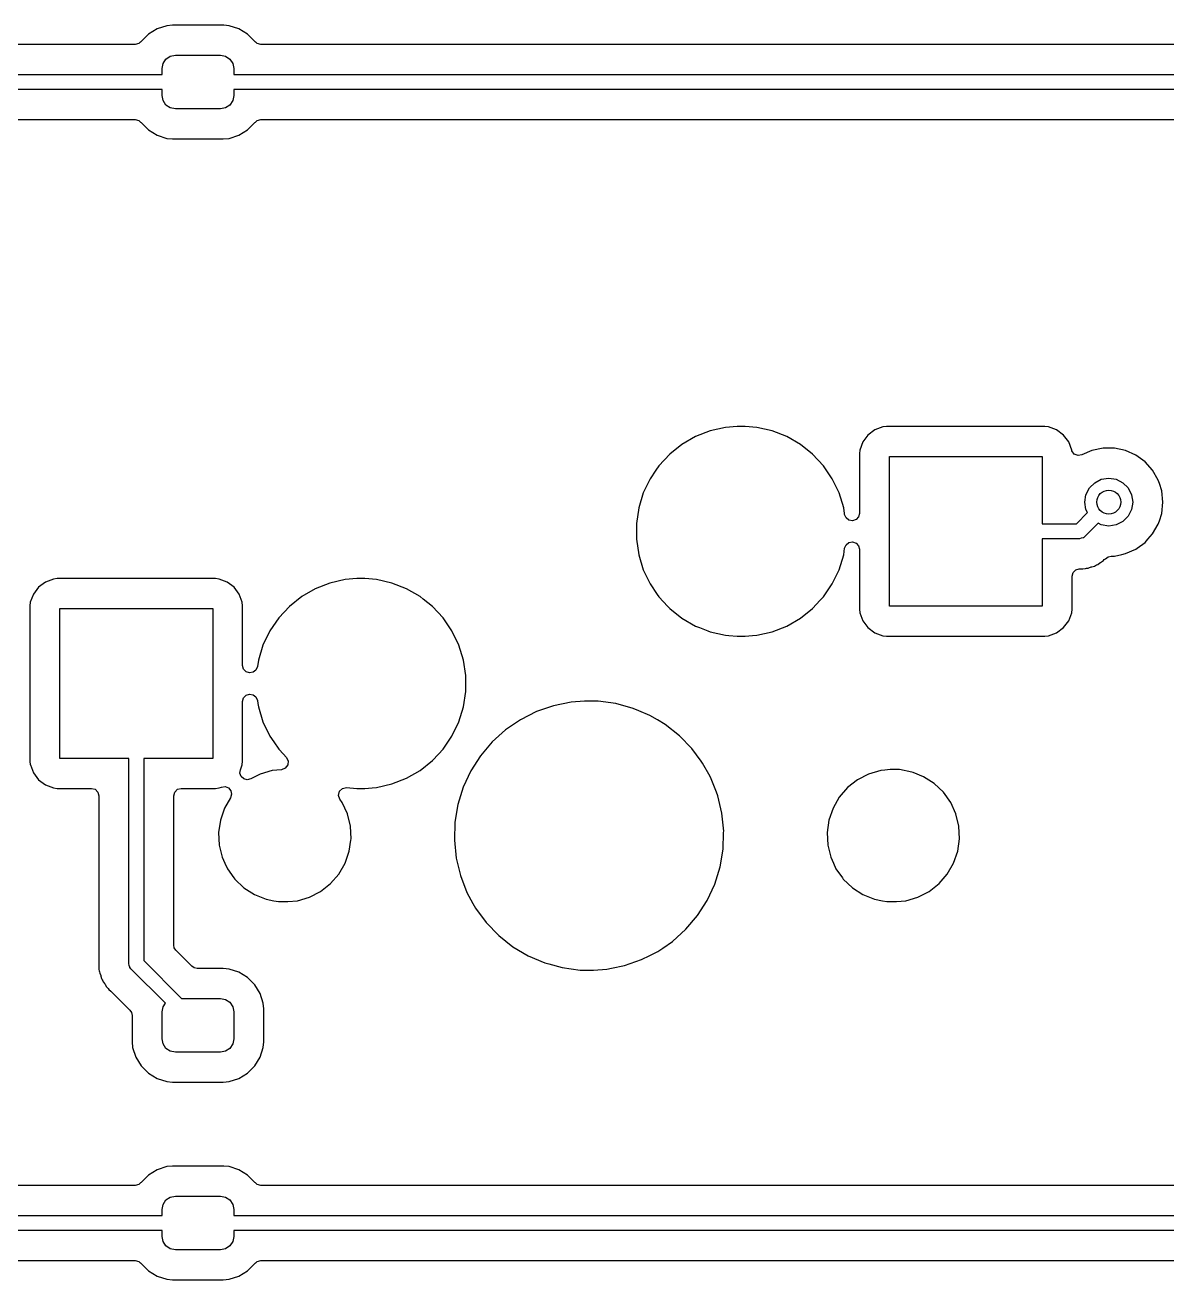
# Model space of a CAD drawing. Extents: x 30 to 259, y -142 to -25.
# Drawn here: x 134.65 to 153.71, y -80.04 to -59.09 of the extents above; entities that cross this region are included whole.
import ezdxf

# ---------------------------------------------------------------- set-up
doc = ezdxf.new("R2010")
doc.units = 0
doc.layers.add('BLACK', color=7, linetype='CONTINUOUS')

msp = doc.modelspace()

# ---------------------------------------------------------------- linework, layer by layer
at = {"layer": 'BLACK', "linetype": 'CONTINUOUS'}
for p, q in [((136.704, -59.2445), (136.639, -59.3096)), ((136.849, -59.1555), (136.704, -59.2445)), ((137.01, -59.1021), (136.849, -59.1555)), ((137.109, -59.092), (137.01, -59.1021)), ((137.956, -59.092), (137.109, -59.092)), ((137.966, -59.093), (137.956, -59.092)), ((138.055, -59.1021), (137.966, -59.093)), ((138.216, -59.1555), (138.055, -59.1021)), ((138.361, -59.2445), (138.216, -59.1555)), ((138.48, -59.3645), (138.361, -59.2445)), ((138.361, -59.2445), (138.361, -59.2445)), ((138.361, -59.2445), (138.361, -59.2445)), ((136.483, -59.417), (119.532, -59.417)), ((136.543, -59.4013), (136.483, -59.417)), ((136.573, -59.3731), (136.543, -59.4013)), ((136.574, -59.3747), (136.573, -59.3731)), ((136.585, -59.3645), (136.574, -59.3747)), ((136.639, -59.3096), (136.585, -59.3645)), ((136.585, -59.3645), (136.585, -59.3645)), ((138.491, -59.3747), (138.48, -59.3645)), ((138.48, -59.3645), (138.48, -59.3645)), ((138.492, -59.3731), (138.491, -59.3747)), ((138.522, -59.4013), (138.492, -59.3731)), ((138.582, -59.417), (138.522, -59.4013)), ((155.533, -59.417), (138.582, -59.417)), ((136.95, -59.7314), (136.998, -59.6584)), ((136.998, -59.6584), (137.071, -59.6096)), ((137.071, -59.6096), (137.157, -59.5925)), ((137.157, -59.5925), (137.907, -59.5925)), ((137.907, -59.5925), (137.994, -59.6096)), ((137.994, -59.6096), (138.067, -59.6584)), ((138.067, -59.6584), (138.115, -59.7314)), ((119.082, -59.9175), (136.933, -59.9175)), ((136.933, -59.8175), (136.95, -59.7314)), ((136.933, -59.9175), (136.933, -59.8175)), ((138.115, -59.7314), (138.132, -59.8175)), ((138.132, -59.8175), (138.132, -59.9175)), ((138.132, -59.9175), (155.982, -59.9175)), ((136.933, -60.1675), (119.082, -60.1675)), ((136.933, -60.2675), (136.933, -60.1675)), ((136.95, -60.3536), (136.933, -60.2675)), ((138.132, -60.2675), (138.115, -60.3536)), ((155.982, -60.1675), (138.132, -60.1675)), ((138.132, -60.1675), (138.132, -60.2675)), ((136.998, -60.4266), (136.95, -60.3536)), ((137.071, -60.4754), (136.998, -60.4266)), ((137.157, -60.4925), (137.071, -60.4754)), ((137.907, -60.4925), (137.157, -60.4925)), ((137.994, -60.4754), (137.907, -60.4925)), ((138.067, -60.4266), (137.994, -60.4754)), ((138.115, -60.3536), (138.067, -60.4266)), ((119.532, -60.668), (136.483, -60.668)), ((136.483, -60.668), (136.543, -60.6837)), ((136.543, -60.6837), (136.573, -60.7118)), ((136.573, -60.7118), (136.574, -60.7103)), ((136.574, -60.7103), (136.585, -60.7205)), ((136.585, -60.7205), (136.585, -60.7205)), ((136.585, -60.7205), (136.691, -60.8267)), ((138.361, -60.8405), (138.48, -60.7205)), ((138.48, -60.7205), (138.491, -60.7103)), ((138.48, -60.7205), (138.48, -60.7205)), ((138.491, -60.7103), (138.492, -60.7118)), ((138.492, -60.7118), (138.522, -60.6837)), ((138.522, -60.6837), (138.582, -60.668)), ((138.582, -60.668), (155.533, -60.668)), ((136.691, -60.8267), (136.704, -60.8405)), ((136.704, -60.8405), (136.849, -60.9295)), ((136.849, -60.9295), (136.849, -60.9295)), ((136.849, -60.9295), (136.849, -60.9295)), ((136.849, -60.9295), (137.01, -60.9828)), ((138.055, -60.9828), (138.216, -60.9295)), ((138.216, -60.9295), (138.361, -60.8405)), ((137.01, -60.9828), (137.109, -60.993)), ((137.109, -60.993), (137.956, -60.993)), ((137.956, -60.993), (138.055, -60.9828)), ((145.841, -65.9634), (145.614, -66.0946)), ((146.085, -65.8676), (145.841, -65.9634)), ((146.341, -65.8092), (146.085, -65.8676)), ((146.537, -65.7945), (146.341, -65.8092)), ((146.668, -65.7945), (146.537, -65.7945)), ((146.537, -65.7945), (146.537, -65.7945)), ((146.864, -65.8092), (146.668, -65.7945)), ((146.668, -65.7945), (146.668, -65.7945)), ((147.12, -65.8676), (146.864, -65.8092)), ((147.364, -65.9634), (147.12, -65.8676)), ((147.591, -66.0946), (147.364, -65.9634)), ((148.72, -65.9375), (148.634, -66.0527)), ((148.835, -65.8512), (148.72, -65.9375)), ((148.97, -65.8009), (148.835, -65.8512)), ((149.03, -65.7945), (148.97, -65.8009)), ((151.675, -65.7945), (149.03, -65.7945)), ((151.735, -65.8009), (151.675, -65.7945)), ((151.675, -65.7945), (151.675, -65.7945)), ((151.87, -65.8512), (151.735, -65.8009)), ((151.985, -65.9375), (151.87, -65.8512)), ((152.071, -66.0527), (151.985, -65.9375)), ((145.614, -66.0946), (145.409, -66.2582)), ((147.796, -66.2582), (147.591, -66.0946)), ((147.591, -66.0946), (147.591, -66.0946)), ((148.583, -66.1875), (148.577, -66.2471)), ((148.634, -66.0527), (148.583, -66.1875)), ((152.122, -66.1875), (152.071, -66.0527)), ((152.126, -66.1995), (152.122, -66.1875)), ((152.165, -66.2534), (152.126, -66.1995)), ((152.46, -66.1949), (152.293, -66.2694)), ((152.645, -66.1555), (152.46, -66.1949)), ((152.835, -66.1555), (152.645, -66.1555)), ((152.645, -66.1555), (152.645, -66.1555)), ((153.02, -66.1949), (152.835, -66.1555)), ((152.835, -66.1555), (152.835, -66.1555)), ((153.193, -66.2718), (153.02, -66.1949)), ((145.409, -66.2582), (145.23, -66.4505)), ((147.975, -66.4505), (147.796, -66.2582)), ((147.796, -66.2582), (147.796, -66.2582)), ((147.796, -66.2582), (147.796, -66.2582)), ((148.577, -66.2471), (148.577, -67.2453)), ((149.077, -68.795), (149.077, -66.295)), ((149.077, -66.295), (151.627, -66.295)), ((151.627, -66.295), (151.627, -67.42)), ((152.227, -66.2792), (152.165, -66.2534)), ((152.293, -66.2694), (152.227, -66.2792)), ((153.346, -66.3831), (153.193, -66.2718)), ((153.473, -66.5238), (153.346, -66.3831)), ((145.18, -66.5238), (145.083, -66.6658)), ((145.23, -66.4505), (145.18, -66.5238)), ((148.123, -66.6673), (147.975, -66.4505)), ((147.975, -66.4505), (147.975, -66.4505)), ((147.975, -66.4505), (147.975, -66.4505)), ((153.567, -66.6877), (153.473, -66.5238)), ((145.082, -66.6673), (144.991, -66.8575)), ((145.083, -66.6658), (145.082, -66.6673)), ((148.237, -66.9037), (148.123, -66.6673)), ((152.36, -66.9324), (152.416, -66.8209)), ((152.416, -66.8209), (152.505, -66.7324)), ((152.505, -66.7324), (152.616, -66.6756)), ((152.616, -66.6756), (152.74, -66.656)), ((152.74, -66.656), (152.864, -66.6756)), ((152.864, -66.6756), (152.975, -66.7324)), ((152.975, -66.7324), (153.064, -66.8209)), ((153.064, -66.8209), (153.12, -66.9324)), ((153.586, -66.7471), (153.567, -66.6877)), ((153.626, -66.8677), (153.586, -66.7471)), ((144.968, -66.9037), (144.891, -67.1544)), ((144.991, -66.8575), (144.968, -66.9037)), ((148.314, -67.1544), (148.237, -66.9037)), ((152.34, -67.056), (152.36, -66.9324)), ((153.12, -66.9324), (153.14, -67.056)), ((153.645, -67.056), (153.626, -66.8677)), ((144.891, -67.1544), (144.852, -67.4138)), ((148.328, -67.2453), (148.314, -67.1544)), ((148.33, -67.2638), (148.328, -67.2453)), ((148.577, -67.2453), (148.562, -67.3046)), ((152.199, -67.42), (152.387, -67.2326)), ((152.36, -67.1796), (152.34, -67.056)), ((152.387, -67.2326), (152.36, -67.1796)), ((153.12, -67.1796), (153.064, -67.2911)), ((153.14, -67.056), (153.12, -67.1796)), ((153.585, -67.369), (153.626, -67.2443)), ((153.626, -67.2443), (153.645, -67.056)), ((144.852, -67.4138), (144.852, -67.6762)), ((148.354, -67.3202), (148.33, -67.2638)), ((148.402, -67.3583), (148.354, -67.3202)), ((148.462, -67.369), (148.402, -67.3583)), ((148.52, -67.3495), (148.462, -67.369)), ((148.562, -67.3046), (148.52, -67.3495)), ((151.627, -67.42), (152.199, -67.42)), ((152.563, -67.4094), (152.339, -67.6334)), ((152.616, -67.4364), (152.563, -67.4094)), ((152.74, -67.456), (152.616, -67.4364)), ((152.864, -67.4364), (152.74, -67.456)), ((152.975, -67.3796), (152.864, -67.4364)), ((153.064, -67.2911), (152.975, -67.3796)), ((153.473, -67.5882), (153.567, -67.4243)), ((153.567, -67.4243), (153.585, -67.369)), ((152.251, -67.67), (151.627, -67.67)), ((151.627, -67.67), (151.627, -68.795)), ((152.281, -67.6613), (152.251, -67.67)), ((152.311, -67.6547), (152.281, -67.6613)), ((152.316, -67.6509), (152.311, -67.6547)), ((152.319, -67.6502), (152.316, -67.6509)), ((152.322, -67.6468), (152.319, -67.6502)), ((152.339, -67.6334), (152.322, -67.6468)), ((153.393, -67.6762), (153.473, -67.5882)), ((144.852, -67.6762), (144.891, -67.9356)), ((148.314, -67.9356), (148.33, -67.8262)), ((148.33, -67.8262), (148.354, -67.7698)), ((148.354, -67.7698), (148.402, -67.7317)), ((148.402, -67.7317), (148.462, -67.721)), ((148.462, -67.721), (148.52, -67.7405)), ((148.52, -67.7405), (148.562, -67.7854)), ((148.562, -67.7854), (148.577, -67.8447)), ((148.577, -67.8447), (148.577, -68.8429)), ((153.02, -67.9171), (153.193, -67.8402)), ((153.193, -67.8402), (153.212, -67.8262)), ((153.212, -67.8262), (153.346, -67.7289)), ((153.346, -67.7289), (153.393, -67.6762)), ((144.891, -67.9356), (144.968, -68.1863)), ((148.237, -68.1863), (148.314, -67.9356)), ((152.555, -68.0975), (152.59, -68.0718)), ((152.59, -68.0718), (152.6, -68.0654)), ((152.6, -68.0654), (152.605, -68.0622)), ((152.605, -68.0622), (152.637, -68.0432)), ((152.637, -68.0432), (152.652, -68.029)), ((152.652, -68.029), (152.666, -68.0164)), ((152.666, -68.0164), (152.683, -68.0046)), ((152.683, -68.0046), (152.685, -68.0015)), ((152.685, -68.0015), (152.728, -67.9683)), ((152.728, -67.9683), (152.781, -67.9565)), ((152.781, -67.9565), (152.835, -67.9565)), ((152.835, -67.9565), (152.958, -67.9303)), ((152.958, -67.9303), (153.02, -67.9171)), ((144.968, -68.1863), (145.082, -68.4227)), ((148.123, -68.4227), (148.237, -68.1863)), ((152.128, -68.2948), (152.144, -68.234)), ((152.128, -68.8429), (152.128, -68.2948)), ((152.144, -68.234), (152.188, -68.1888)), ((152.188, -68.1888), (152.248, -68.1709)), ((152.248, -68.1709), (152.255, -68.1707)), ((152.255, -68.1707), (152.259, -68.1706)), ((152.259, -68.1706), (152.263, -68.1705)), ((152.263, -68.1705), (152.29, -68.1705)), ((152.29, -68.1705), (152.294, -68.17)), ((152.29, -68.1705), (152.29, -68.1705)), ((152.294, -68.17), (152.306, -68.1691)), ((152.306, -68.1691), (152.35, -68.1677)), ((152.35, -68.1677), (152.369, -68.1621)), ((152.369, -68.1621), (152.388, -68.1582)), ((152.388, -68.1582), (152.394, -68.1574)), ((152.394, -68.1574), (152.408, -68.1557)), ((152.408, -68.1557), (152.448, -68.1396)), ((152.448, -68.1396), (152.459, -68.1358)), ((152.459, -68.1358), (152.501, -68.1236)), ((152.501, -68.1236), (152.519, -68.1134)), ((152.519, -68.1134), (152.536, -68.1049)), ((152.536, -68.1049), (152.541, -68.1029)), ((152.541, -68.1029), (152.555, -68.0975)), ((134.87, -68.4775), (134.784, -68.5927)), ((134.985, -68.3912), (134.87, -68.4775)), ((135.12, -68.3409), (134.985, -68.3912)), ((135.18, -68.3345), (135.12, -68.3409)), ((137.825, -68.3345), (135.18, -68.3345)), ((137.885, -68.3409), (137.825, -68.3345)), ((137.825, -68.3345), (137.825, -68.3345)), ((138.02, -68.3912), (137.885, -68.3409)), ((138.135, -68.4775), (138.02, -68.3912)), ((138.221, -68.5927), (138.135, -68.4775)), ((139.491, -68.5034), (139.264, -68.6346)), ((139.735, -68.4076), (139.491, -68.5034)), ((139.991, -68.3492), (139.735, -68.4076)), ((140.187, -68.3345), (139.991, -68.3492)), ((140.318, -68.3345), (140.187, -68.3345)), ((140.187, -68.3345), (140.187, -68.3345)), ((140.514, -68.3492), (140.318, -68.3345)), ((140.318, -68.3345), (140.318, -68.3345)), ((140.77, -68.4076), (140.514, -68.3492)), ((141.014, -68.5034), (140.77, -68.4076)), ((141.241, -68.6346), (141.014, -68.5034)), ((145.082, -68.4227), (145.202, -68.5977)), ((147.975, -68.6395), (148.123, -68.4227)), ((134.784, -68.5927), (134.733, -68.7275)), ((138.272, -68.7275), (138.221, -68.5927)), ((139.264, -68.6346), (139.059, -68.7982)), ((141.293, -68.6755), (141.241, -68.6346)), ((141.446, -68.7982), (141.293, -68.6755)), ((145.202, -68.5977), (145.23, -68.6395)), ((145.23, -68.6395), (145.377, -68.7982)), ((147.796, -68.8318), (147.923, -68.6959)), ((147.923, -68.6959), (147.975, -68.6395)), ((147.975, -68.6395), (147.975, -68.6395)), ((147.975, -68.6395), (147.975, -68.6395)), ((134.733, -68.7275), (134.727, -68.7871)), ((134.727, -68.7871), (134.727, -71.3829)), ((135.227, -71.335), (135.227, -68.835)), ((135.227, -68.835), (137.778, -68.835)), ((137.778, -68.835), (137.778, -71.335)), ((138.278, -68.7871), (138.272, -68.7275)), ((138.278, -69.7853), (138.278, -68.7871)), ((138.278, -68.7871), (138.278, -68.7871)), ((139.059, -68.7982), (138.88, -68.9905)), ((141.625, -68.9905), (141.446, -68.7982)), ((141.446, -68.7982), (141.446, -68.7982)), ((141.446, -68.7982), (141.446, -68.7982)), ((145.377, -68.7982), (145.409, -68.8318)), ((145.409, -68.8318), (145.614, -68.9954)), ((147.591, -68.9954), (147.796, -68.8318)), ((148.577, -68.8429), (148.583, -68.9025)), ((148.583, -68.9025), (148.634, -69.0373)), ((151.627, -68.795), (149.077, -68.795)), ((152.071, -69.0373), (152.122, -68.9025)), ((152.122, -68.9025), (152.128, -68.8429)), ((138.88, -68.9905), (138.732, -69.2073)), ((141.773, -69.2073), (141.625, -68.9905)), ((141.625, -68.9905), (141.625, -68.9905)), ((141.625, -68.9905), (141.625, -68.9905)), ((145.614, -68.9954), (145.841, -69.1266)), ((145.841, -69.1266), (145.907, -69.1525)), ((147.12, -69.2224), (147.364, -69.1266)), ((147.364, -69.1266), (147.591, -68.9954)), ((148.634, -69.0373), (148.72, -69.1525)), ((151.985, -69.1525), (152.071, -69.0373)), ((138.732, -69.2073), (138.618, -69.4437)), ((141.887, -69.4437), (141.773, -69.2073)), ((145.907, -69.1525), (146.047, -69.2073)), ((146.047, -69.2073), (146.085, -69.2224)), ((146.085, -69.2224), (146.341, -69.2808)), ((146.341, -69.2808), (146.397, -69.285)), ((146.397, -69.285), (146.537, -69.2955)), ((146.537, -69.2955), (146.537, -69.2955)), ((146.537, -69.2955), (146.668, -69.2955)), ((146.668, -69.2955), (146.791, -69.2863)), ((146.668, -69.2955), (146.668, -69.2955)), ((146.791, -69.2863), (146.864, -69.2808)), ((146.864, -69.2808), (147.12, -69.2224)), ((148.72, -69.1525), (148.835, -69.2388)), ((148.835, -69.2388), (148.97, -69.2891)), ((148.97, -69.2891), (149.03, -69.2955)), ((149.03, -69.2955), (151.675, -69.2955)), ((151.675, -69.2955), (151.735, -69.2891)), ((151.735, -69.2891), (151.87, -69.2388)), ((151.87, -69.2388), (151.985, -69.1525)), ((138.618, -69.4437), (138.541, -69.6944)), ((141.964, -69.6944), (141.887, -69.4437)), ((138.541, -69.6944), (138.525, -69.8038)), ((142.003, -69.9538), (141.964, -69.6944)), ((138.293, -69.8446), (138.278, -69.7853)), ((138.335, -69.8895), (138.293, -69.8446)), ((138.393, -69.909), (138.335, -69.8895)), ((138.453, -69.8983), (138.393, -69.909)), ((138.501, -69.8602), (138.453, -69.8983)), ((138.525, -69.8038), (138.501, -69.8602)), ((142.003, -70.2162), (142.003, -69.9538)), ((138.278, -70.3847), (138.293, -70.3254)), ((138.278, -71.3829), (138.278, -70.3847)), ((138.293, -70.3254), (138.335, -70.2805)), ((138.335, -70.2805), (138.393, -70.261)), ((138.393, -70.261), (138.453, -70.2717)), ((138.453, -70.2717), (138.501, -70.3098)), ((138.501, -70.3098), (138.525, -70.3662)), ((138.525, -70.3662), (138.533, -70.4207)), ((141.964, -70.4756), (142.003, -70.2162)), ((143.987, -70.3806), (143.763, -70.3956)), ((144.213, -70.3806), (143.987, -70.3806)), ((143.987, -70.3806), (143.987, -70.3806)), ((144.511, -70.4207), (144.213, -70.3806)), ((138.533, -70.4207), (138.541, -70.4756)), ((138.541, -70.4756), (138.618, -70.7263)), ((141.887, -70.7263), (141.964, -70.4756)), ((143.184, -70.5541), (142.916, -70.6896)), ((143.468, -70.4555), (143.184, -70.5541)), ((143.763, -70.3956), (143.468, -70.4555)), ((144.8, -70.5), (144.511, -70.4207)), ((144.511, -70.4207), (144.511, -70.4207)), ((144.511, -70.4207), (144.511, -70.4207)), ((144.896, -70.5406), (144.8, -70.5)), ((145.077, -70.6173), (144.896, -70.5406)), ((138.618, -70.7263), (138.732, -70.9627)), ((141.773, -70.9627), (141.887, -70.7263)), ((142.916, -70.6896), (142.668, -70.8597)), ((145.206, -70.6939), (145.077, -70.6173)), ((145.336, -70.7705), (145.206, -70.6939)), ((145.571, -70.9567), (145.336, -70.7705)), ((145.336, -70.7705), (145.336, -70.7705)), ((145.336, -70.7705), (145.336, -70.7705)), ((138.732, -70.9627), (138.799, -71.0612)), ((141.625, -71.1795), (141.773, -70.9627)), ((142.668, -70.8597), (142.446, -71.0612)), ((145.78, -71.1727), (145.571, -70.9567)), ((138.799, -71.0612), (138.88, -71.1795)), ((138.88, -71.1795), (138.959, -71.2646)), ((141.546, -71.2648), (141.625, -71.1795)), ((141.625, -71.1795), (141.625, -71.1795)), ((141.625, -71.1795), (141.625, -71.1795)), ((142.446, -71.0612), (142.252, -71.2907)), ((145.935, -71.3829), (145.78, -71.1727)), ((134.727, -71.3829), (134.733, -71.4425)), ((134.733, -71.4425), (134.734, -71.4445)), ((136.377, -71.335), (135.227, -71.335)), ((136.377, -74.7625), (136.377, -71.335)), ((137.778, -71.335), (136.627, -71.335)), ((136.627, -71.335), (136.627, -74.7107)), ((138.241, -71.5256), (138.272, -71.4425)), ((138.272, -71.4425), (138.278, -71.3829)), ((138.959, -71.2646), (139.007, -71.316)), ((139.007, -71.316), (139.038, -71.3767)), ((139.038, -71.3767), (139.032, -71.4445)), ((141.241, -71.5354), (141.446, -71.3718)), ((141.446, -71.3718), (141.546, -71.2648)), ((142.252, -71.2907), (142.09, -71.544)), ((145.959, -71.4146), (145.935, -71.3829)), ((146.082, -71.6394), (145.959, -71.4146)), ((134.734, -71.4445), (134.784, -71.5773)), ((134.784, -71.5773), (134.87, -71.6925)), ((138.234, -71.5842), (138.241, -71.5256)), ((138.255, -71.6394), (138.234, -71.5842)), ((138.299, -71.6786), (138.255, -71.6394)), ((138.571, -71.5978), (138.414, -71.6791)), ((138.773, -71.5386), (138.571, -71.5978)), ((138.928, -71.5238), (138.773, -71.5386)), ((138.991, -71.499), (138.928, -71.5238)), ((139.032, -71.4445), (138.991, -71.499)), ((141.014, -71.6666), (141.241, -71.5354)), ((142.09, -71.544), (141.963, -71.8165)), ((146.103, -71.6781), (146.082, -71.6394)), ((148.731, -71.5978), (148.544, -71.6942)), ((148.933, -71.5386), (148.731, -71.5978)), ((149.003, -71.5319), (148.933, -71.5386)), ((149.09, -71.5236), (149.003, -71.5319)), ((149.248, -71.5236), (149.09, -71.5236)), ((149.454, -71.5634), (149.248, -71.5236)), ((149.248, -71.5236), (149.248, -71.5236)), ((149.477, -71.5723), (149.454, -71.5634)), ((149.454, -71.5634), (149.454, -71.5634)), ((149.454, -71.5634), (149.454, -71.5634)), ((149.649, -71.6416), (149.477, -71.5723)), ((149.826, -71.7553), (149.649, -71.6416)), ((134.87, -71.6925), (134.985, -71.7788)), ((134.985, -71.7788), (135.12, -71.8291)), ((135.12, -71.8291), (135.18, -71.8355)), ((135.18, -71.8355), (135.753, -71.8355)), ((135.753, -71.8355), (135.815, -71.8521)), ((135.815, -71.8521), (135.86, -71.8975)), ((137.145, -71.8975), (137.19, -71.8521)), ((137.19, -71.8521), (137.252, -71.8355)), ((137.252, -71.8355), (137.825, -71.8355)), ((137.825, -71.8355), (137.885, -71.8291)), ((137.825, -71.8355), (137.825, -71.8355)), ((137.885, -71.8291), (137.925, -71.814)), ((137.925, -71.814), (137.985, -71.8073)), ((137.985, -71.8073), (138.041, -71.8296)), ((138.041, -71.8296), (138.08, -71.8755)), ((138.356, -71.6929), (138.299, -71.6786)), ((138.414, -71.6791), (138.356, -71.6929)), ((139.895, -71.8852), (139.945, -71.8368)), ((139.945, -71.8368), (140.013, -71.8224)), ((140.013, -71.8224), (140.187, -71.8355)), ((140.187, -71.8355), (140.187, -71.8355)), ((140.187, -71.8355), (140.318, -71.8355)), ((140.318, -71.8355), (140.441, -71.8263)), ((140.318, -71.8355), (140.318, -71.8355)), ((140.441, -71.8263), (140.514, -71.8208)), ((140.514, -71.8208), (140.77, -71.7624)), ((140.77, -71.7624), (141.014, -71.6666)), ((141.963, -71.8165), (141.874, -72.1035)), ((146.189, -71.9005), (146.103, -71.6781)), ((148.379, -71.8243), (148.241, -71.9832)), ((148.544, -71.6942), (148.379, -71.8243)), ((149.979, -71.9005), (149.826, -71.7553)), ((149.826, -71.7553), (149.826, -71.7553)), ((149.826, -71.7553), (149.826, -71.7553)), ((135.86, -71.8975), (135.877, -71.9595)), ((135.877, -71.9595), (135.877, -74.6798)), ((137.128, -71.9595), (137.145, -71.8975)), ((137.128, -74.452), (137.128, -71.9595)), ((138.076, -71.9922), (137.976, -72.1654)), ((138.093, -71.9344), (138.076, -71.9922)), ((138.08, -71.8755), (138.093, -71.9344)), ((139.88, -71.9526), (139.895, -71.8852)), ((139.902, -72.018), (139.88, -71.9526)), ((139.941, -72.0718), (139.902, -72.018)), ((146.211, -71.9586), (146.189, -71.9005)), ((146.281, -72.2509), (146.211, -71.9586)), ((148.241, -71.9832), (148.136, -72.1654)), ((150.101, -72.0718), (149.979, -71.9005)), ((149.979, -71.9005), (149.979, -71.9005)), ((137.976, -72.1654), (137.907, -72.3642)), ((140.028, -72.2631), (139.941, -72.0718)), ((139.941, -72.0718), (139.941, -72.0718)), ((139.941, -72.0718), (139.941, -72.0718)), ((140.078, -72.4675), (140.028, -72.2631)), ((141.874, -72.1035), (141.824, -72.3998)), ((146.311, -72.5498), (146.281, -72.2509)), ((148.136, -72.1654), (148.067, -72.3642)), ((150.188, -72.2631), (150.101, -72.0718)), ((150.101, -72.0718), (150.101, -72.0718)), ((150.101, -72.0718), (150.101, -72.0718)), ((150.238, -72.4675), (150.188, -72.2631)), ((137.907, -72.3642), (137.877, -72.5724)), ((140.088, -72.6776), (140.078, -72.4675)), ((141.824, -72.3998), (141.814, -72.7002)), ((148.067, -72.3642), (148.037, -72.5724)), ((150.248, -72.6776), (150.238, -72.4675)), ((137.877, -72.5724), (137.877, -72.5724)), ((137.877, -72.5724), (137.887, -72.7825)), ((140.084, -72.7002), (140.088, -72.6776)), ((146.301, -72.8502), (146.31, -72.5724)), ((146.31, -72.5724), (146.311, -72.5498)), ((148.037, -72.5724), (148.047, -72.7825)), ((148.037, -72.5724), (148.037, -72.5724)), ((150.218, -72.8858), (150.248, -72.6776)), ((137.887, -72.7825), (137.937, -72.9869)), ((139.989, -73.0846), (140.058, -72.8858)), ((140.058, -72.8858), (140.084, -72.7002)), ((141.814, -72.7002), (141.844, -72.9991)), ((146.251, -73.1465), (146.301, -72.8502)), ((148.047, -72.7825), (148.097, -72.9869)), ((150.149, -73.0846), (150.218, -72.8858)), ((137.937, -72.9869), (137.982, -73.0846)), ((137.982, -73.0846), (138.024, -73.1782)), ((139.884, -73.2668), (139.989, -73.0846)), ((141.844, -72.9991), (141.914, -73.2914)), ((148.097, -72.9869), (148.142, -73.0846)), ((148.142, -73.0846), (148.184, -73.1782)), ((150.044, -73.2668), (150.149, -73.0846)), ((138.024, -73.1782), (138.133, -73.3312)), ((139.746, -73.4257), (139.884, -73.2668)), ((141.914, -73.2914), (142.022, -73.5719)), ((146.162, -73.4335), (146.251, -73.1465)), ((148.184, -73.1782), (148.293, -73.3312)), ((149.906, -73.4257), (150.044, -73.2668)), ((138.133, -73.3312), (138.146, -73.3495)), ((138.146, -73.3495), (138.299, -73.4947)), ((138.299, -73.4947), (138.299, -73.4947)), ((138.299, -73.4947), (138.299, -73.4947)), ((138.299, -73.4947), (138.476, -73.6084)), ((139.581, -73.5558), (139.746, -73.4257)), ((146.035, -73.706), (146.162, -73.4335)), ((148.293, -73.3312), (148.306, -73.3495)), ((148.306, -73.3495), (148.459, -73.4947)), ((148.459, -73.4947), (148.459, -73.4947)), ((148.459, -73.4947), (148.459, -73.4947)), ((148.459, -73.4947), (148.636, -73.6084)), ((149.741, -73.5558), (149.906, -73.4257)), ((138.476, -73.6084), (138.476, -73.6084)), ((138.476, -73.6084), (138.671, -73.6866)), ((138.671, -73.6866), (138.8, -73.7114)), ((138.8, -73.7114), (138.877, -73.7264)), ((138.877, -73.7264), (138.877, -73.7264)), ((138.877, -73.7264), (139.035, -73.7264)), ((139.035, -73.7264), (139.192, -73.7114)), ((139.035, -73.7264), (139.035, -73.7264)), ((139.192, -73.7114), (139.394, -73.6522)), ((139.394, -73.6522), (139.581, -73.5558)), ((142.022, -73.5719), (142.124, -73.7581)), ((145.873, -73.9593), (146.035, -73.706)), ((148.636, -73.6084), (148.636, -73.6084)), ((148.636, -73.6084), (148.831, -73.6866)), ((148.831, -73.6866), (148.96, -73.7114)), ((148.96, -73.7114), (149.037, -73.7264)), ((149.037, -73.7264), (149.037, -73.7264)), ((149.037, -73.7264), (149.195, -73.7264)), ((149.195, -73.7264), (149.352, -73.7114)), ((149.195, -73.7264), (149.195, -73.7264)), ((149.352, -73.7114), (149.554, -73.6522)), ((149.554, -73.6522), (149.741, -73.5558)), ((142.124, -73.7581), (142.166, -73.8354)), ((142.166, -73.8354), (142.345, -74.0773)), ((142.345, -74.0773), (142.554, -74.2933)), ((145.679, -74.1888), (145.873, -73.9593)), ((142.554, -74.2933), (142.789, -74.4795)), ((145.457, -74.3903), (145.679, -74.1888)), ((137.137, -74.4995), (137.128, -74.452)), ((137.164, -74.5397), (137.137, -74.4995)), ((137.43, -74.8057), (137.164, -74.5397)), ((142.789, -74.4795), (143.048, -74.6327)), ((145.075, -74.6282), (145.209, -74.5604)), ((145.209, -74.5604), (145.292, -74.5034)), ((145.292, -74.5034), (145.457, -74.3903)), ((135.877, -74.6798), (135.875, -74.7003)), ((135.875, -74.7003), (135.877, -74.7704)), ((135.877, -74.7704), (135.877, -74.7743)), ((135.877, -74.7743), (135.877, -74.8018)), ((136.386, -74.7922), (136.377, -74.7625)), ((136.393, -74.8224), (136.386, -74.7922)), ((136.627, -74.7107), (137.259, -75.3425)), ((143.048, -74.6327), (143.325, -74.75)), ((143.325, -74.75), (143.325, -74.75)), ((143.325, -74.75), (143.325, -74.75)), ((143.325, -74.75), (143.389, -74.7675)), ((143.389, -74.7675), (143.614, -74.8293)), ((144.436, -74.8394), (144.657, -74.7945)), ((144.657, -74.7945), (144.941, -74.6959)), ((144.941, -74.6959), (145.075, -74.6282)), ((135.877, -74.8018), (135.878, -74.8058)), ((135.878, -74.8058), (135.878, -74.8175)), ((135.878, -74.8175), (135.88, -74.8611)), ((135.88, -74.8611), (135.885, -74.8804)), ((135.885, -74.8804), (135.889, -74.8994)), ((135.889, -74.8994), (135.892, -74.9193)), ((135.892, -74.9193), (135.908, -74.9599)), ((135.908, -74.9599), (135.912, -74.971)), ((135.912, -74.971), (135.924, -75.0129)), ((136.397, -74.8275), (136.393, -74.8224)), ((136.397, -74.8301), (136.397, -74.8275)), ((136.401, -74.833), (136.397, -74.8301)), ((136.414, -74.8509), (136.401, -74.833)), ((136.988, -75.4245), (136.414, -74.8509)), ((137.47, -74.8326), (137.43, -74.8057)), ((137.518, -74.842), (137.47, -74.8326)), ((137.956, -74.842), (137.518, -74.842)), ((138.055, -74.8521), (137.956, -74.842)), ((138.216, -74.9055), (138.055, -74.8521)), ((138.361, -74.9945), (138.216, -74.9055)), ((138.48, -75.1145), (138.361, -74.9945)), ((143.614, -74.8293), (143.912, -74.8694)), ((143.912, -74.8694), (144.138, -74.8694)), ((144.138, -74.8694), (144.362, -74.8544)), ((144.138, -74.8694), (144.138, -74.8694)), ((144.362, -74.8544), (144.436, -74.8394)), ((135.924, -75.0129), (135.934, -75.0301)), ((135.934, -75.0301), (135.943, -75.0476)), ((135.943, -75.0476), (135.95, -75.0662)), ((135.95, -75.0662), (135.95, -75.0662)), ((135.95, -75.0662), (135.976, -75.1016)), ((135.976, -75.1016), (135.982, -75.1113)), ((135.982, -75.1113), (136.004, -75.1489)), ((136.004, -75.1489), (136.004, -75.1489)), ((136.004, -75.1489), (136.004, -75.1489)), ((136.004, -75.1489), (136.018, -75.1631)), ((136.018, -75.1631), (136.031, -75.1779)), ((136.031, -75.1779), (136.043, -75.1941)), ((136.043, -75.1941), (136.077, -75.2219)), ((138.57, -75.2588), (138.48, -75.1145)), ((136.077, -75.2219), (136.085, -75.2298)), ((136.085, -75.2298), (136.396, -75.5403)), ((137.259, -75.3425), (137.907, -75.3425)), ((137.907, -75.3425), (137.994, -75.3596)), ((137.994, -75.3596), (138.067, -75.4084)), ((138.067, -75.4084), (138.115, -75.4814)), ((138.623, -75.4198), (138.57, -75.2588)), ((138.57, -75.2588), (138.57, -75.2588)), ((138.57, -75.2588), (138.57, -75.2588)), ((138.633, -75.5192), (138.623, -75.4198)), ((136.396, -75.5403), (136.423, -75.5805)), ((136.423, -75.5805), (136.432, -75.628)), ((136.432, -75.628), (136.432, -76.0658)), ((136.933, -75.5675), (136.95, -75.4814)), ((136.933, -76.0175), (136.933, -75.5675)), ((136.95, -75.4814), (136.988, -75.4245)), ((138.115, -75.4814), (138.132, -75.5675)), ((138.132, -75.5675), (138.132, -76.0175)), ((138.633, -76.0658), (138.633, -75.5192)), ((136.95, -76.1036), (136.933, -76.0175)), ((138.132, -76.0175), (138.115, -76.1036)), ((136.432, -76.0658), (136.442, -76.1652)), ((136.442, -76.1652), (136.495, -76.3262)), ((136.998, -76.1766), (136.95, -76.1036)), ((137.071, -76.2254), (136.998, -76.1766)), ((137.157, -76.2425), (137.071, -76.2254)), ((137.907, -76.2425), (137.157, -76.2425)), ((137.994, -76.2254), (137.907, -76.2425)), ((138.067, -76.1766), (137.994, -76.2254)), ((138.115, -76.1036), (138.067, -76.1766)), ((138.57, -76.3262), (138.623, -76.1652)), ((138.623, -76.1652), (138.633, -76.0658)), ((136.495, -76.3262), (136.585, -76.4705)), ((136.585, -76.4705), (136.704, -76.5905)), ((138.361, -76.5905), (138.48, -76.4705)), ((138.48, -76.4705), (138.57, -76.3262)), ((136.704, -76.5905), (136.849, -76.6795)), ((136.849, -76.6795), (136.849, -76.6795)), ((136.849, -76.6795), (136.849, -76.6795)), ((136.849, -76.6795), (137.01, -76.7328)), ((138.055, -76.7328), (138.216, -76.6795)), ((138.216, -76.6795), (138.361, -76.5905)), ((137.01, -76.7328), (137.109, -76.743)), ((137.109, -76.743), (137.956, -76.743)), ((137.956, -76.743), (138.055, -76.7328)), ((137.109, -78.142), (137.01, -78.1521)), ((137.956, -78.142), (137.109, -78.142)), ((137.966, -78.143), (137.956, -78.142)), ((138.055, -78.1521), (137.966, -78.143)), ((136.704, -78.2945), (136.639, -78.3596)), ((136.849, -78.2055), (136.704, -78.2945)), ((137.01, -78.1521), (136.849, -78.2055)), ((138.216, -78.2055), (138.055, -78.1521)), ((138.361, -78.2945), (138.216, -78.2055)), ((138.48, -78.4145), (138.361, -78.2945)), ((138.361, -78.2945), (138.361, -78.2945)), ((138.361, -78.2945), (138.361, -78.2945)), ((136.483, -78.467), (119.532, -78.467)), ((136.543, -78.4513), (136.483, -78.467)), ((136.573, -78.4231), (136.543, -78.4513)), ((136.574, -78.4247), (136.573, -78.4231)), ((136.585, -78.4145), (136.574, -78.4247)), ((136.639, -78.3596), (136.585, -78.4145)), ((136.585, -78.4145), (136.585, -78.4145)), ((138.491, -78.4247), (138.48, -78.4145)), ((138.48, -78.4145), (138.48, -78.4145)), ((138.492, -78.4231), (138.491, -78.4247)), ((138.522, -78.4513), (138.492, -78.4231)), ((138.582, -78.467), (138.522, -78.4513)), ((155.533, -78.467), (138.582, -78.467)), ((136.95, -78.7814), (136.998, -78.7084)), ((136.998, -78.7084), (137.071, -78.6596)), ((137.071, -78.6596), (137.157, -78.6425)), ((137.157, -78.6425), (137.907, -78.6425)), ((137.907, -78.6425), (137.994, -78.6596)), ((137.994, -78.6596), (138.067, -78.7084)), ((138.067, -78.7084), (138.115, -78.7814)), ((119.082, -78.9675), (136.933, -78.9675)), ((136.933, -78.8675), (136.95, -78.7814)), ((136.933, -78.9675), (136.933, -78.8675)), ((138.115, -78.7814), (138.132, -78.8675)), ((138.132, -78.8675), (138.132, -78.9675)), ((138.132, -78.9675), (155.982, -78.9675)), ((136.933, -79.2175), (119.082, -79.2175)), ((136.933, -79.3175), (136.933, -79.2175)), ((136.95, -79.4036), (136.933, -79.3175)), ((136.998, -79.4766), (136.95, -79.4036)), ((138.115, -79.4036), (138.067, -79.4766)), ((138.132, -79.3175), (138.115, -79.4036)), ((155.982, -79.2175), (138.132, -79.2175)), ((138.132, -79.2175), (138.132, -79.3175)), ((137.071, -79.5254), (136.998, -79.4766)), ((137.157, -79.5425), (137.071, -79.5254)), ((137.907, -79.5425), (137.157, -79.5425)), ((137.994, -79.5254), (137.907, -79.5425)), ((138.067, -79.4766), (137.994, -79.5254)), ((119.532, -79.718), (136.483, -79.718)), ((136.483, -79.718), (136.543, -79.7337)), ((136.543, -79.7337), (136.573, -79.7618)), ((136.573, -79.7618), (136.574, -79.7603)), ((136.574, -79.7603), (136.585, -79.7705)), ((136.585, -79.7705), (136.585, -79.7705)), ((136.585, -79.7705), (136.691, -79.8767)), ((138.361, -79.8905), (138.48, -79.7705)), ((138.48, -79.7705), (138.491, -79.7603)), ((138.48, -79.7705), (138.48, -79.7705)), ((138.491, -79.7603), (138.492, -79.7618)), ((138.492, -79.7618), (138.522, -79.7337)), ((138.522, -79.7337), (138.582, -79.718)), ((138.582, -79.718), (155.533, -79.718)), ((136.691, -79.8767), (136.704, -79.8905)), ((136.704, -79.8905), (136.849, -79.9795)), ((136.849, -79.9795), (136.849, -79.9795)), ((136.849, -79.9795), (136.849, -79.9795)), ((136.849, -79.9795), (137.01, -80.0328)), ((137.01, -80.0328), (137.109, -80.043)), ((137.956, -80.043), (138.055, -80.0328)), ((138.055, -80.0328), (138.216, -79.9795)), ((138.216, -79.9795), (138.361, -79.8905)), ((137.109, -80.043), (137.956, -80.043))]:
    msp.add_line(p, q, dxfattribs=at)
at = {"layer": 'BLACK'}
msp.add_circle((152.74, -67.056), 0.2, dxfattribs=at)

doc.saveas('drawing.dxf')
